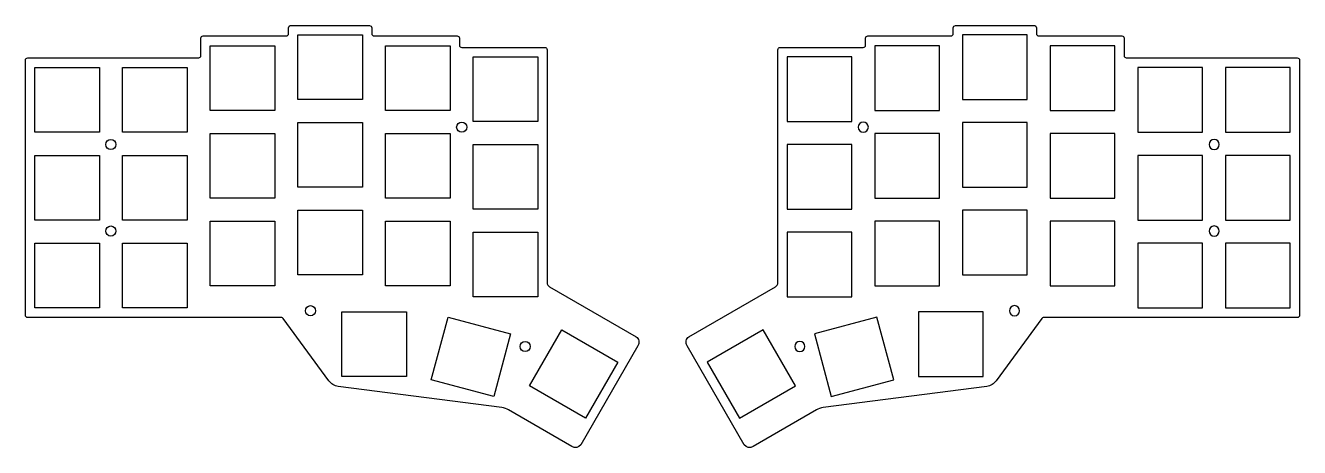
# Model space of a CAD drawing. Header units: millimetres. Extents: x -133 to 143, y -99 to -8.
import ezdxf

# ---------------------------------------------------------------- set-up
doc = ezdxf.new("R2010")
doc.units = ezdxf.units.MM
doc.layers.get('0').update_dxf_attribs({"linetype": 'CONTINUOUS'})

msp = doc.modelspace()

# ---------------------------------------------------------------- linework, layer by layer
for p, q in [((-94.53, -14.05), (-94.53, -14.05)), ((105.47, -14.05), (105.47, -14.05))]:
    msp.add_line(p, q)
for points in [[(-38.53, -11.8, 0.413286), (-38.03, -12.3), (-20.03, -12.3, -0.415829), (-19.53, -12.8), (-19.53, -63.25, 0.268007), (-19.03, -64.11), (-0.26, -74.95), (-0.25, -74.95, -0.427154), (0.12, -76.88), (-12.23, -98.34, -0.385708), (-14.16, -98.71), (-27.86, -90.79, 0.098993), (-29.34, -90.29), (-64.77, -85.68, -0.205664), (-66.81, -84.48), (-76.67, -70.96, 0.204275), (-77.03, -70.8), (-132.03, -70.8, -0.41444), (-132.53, -70.3), (-132.53, -15.05, -0.412934), (-132.03, -14.55), (-94.98, -14.55, 0.405367), (-94.53, -14.08), (-94.53, -10.3, -0.414296), (-94.03, -9.8), (-76.03, -9.8, 0.41411), (-75.53, -9.3), (-75.53, -8.05, -0.41442), (-75.03, -7.55), (-58.03, -7.55, -0.41411), (-57.53, -8.05), (-57.53, -9.3, 0.413904), (-57.03, -9.8), (-39.03, -9.8, -0.415331), (-38.53, -10.3)], [(67.97, -9.8, 0.413904), (68.47, -9.3), (68.47, -8.05, -0.41411), (68.97, -7.55), (85.97, -7.55, -0.41442), (86.47, -8.05), (86.47, -9.3, 0.41411), (86.97, -9.8), (104.97, -9.8, -0.414296), (105.47, -10.3), (105.47, -14.08, 0.405367), (105.92, -14.55), (142.97, -14.55, -0.412934), (143.47, -15.05), (143.47, -70.3, -0.41444), (142.97, -70.8), (87.97, -70.8, 0.204275), (87.61, -70.96), (77.75, -84.48, -0.205664), (75.71, -85.68), (40.28, -90.29, 0.098993), (38.8, -90.79), (25.1, -98.71, -0.385708), (23.17, -98.34), (10.82, -76.88, -0.427154), (11.19, -74.95), (11.2, -74.95), (29.97, -64.11, 0.268007), (30.47, -63.25), (30.47, -12.8, -0.415829), (30.97, -12.3), (48.97, -12.3, 0.413286), (49.47, -11.8), (49.47, -10.3, -0.415331), (49.97, -9.8)]]:
    msp.add_lwpolyline(points, format="xyb", close=True)
for points in [[(-59.52, -9.55), (-59.52, -23.55), (-73.52, -23.55), (-73.52, -9.55)], [(84.46, -23.55), (84.46, -9.55), (70.46, -9.55), (70.46, -23.55)], [(-78.52, -11.93), (-78.52, -25.93), (-92.52, -25.93), (-92.52, -11.93)], [(-54.52, -25.92), (-54.52, -11.92), (-40.52, -11.92), (-40.52, -25.92)], [(65.46, -25.92), (65.46, -11.92), (51.46, -11.92), (51.46, -25.92)], [(89.46, -11.93), (89.46, -25.93), (103.46, -25.93), (103.46, -11.93)], [(-21.51, -14.31), (-21.51, -28.31), (-35.51, -28.31), (-35.51, -14.31)], [(32.45, -28.31), (46.45, -28.31), (46.45, -14.31), (32.45, -14.31)], [(-130.52, -16.67), (-116.52, -16.67), (-116.52, -30.67), (-130.52, -30.67)], [(-97.52, -16.67), (-97.52, -30.67), (-111.52, -30.67), (-111.52, -16.67)], [(108.46, -30.67), (122.46, -30.67), (122.46, -16.67), (108.46, -16.67)], [(127.46, -30.67), (141.46, -30.67), (141.46, -16.67), (127.46, -16.67)], [(-59.52, -28.55), (-59.52, -42.55), (-73.52, -42.55), (-73.52, -28.55)], [(70.46, -28.55), (70.46, -42.55), (84.46, -42.55), (84.46, -28.55)], [(-92.52, -30.93), (-78.52, -30.93), (-78.52, -44.93), (-92.52, -44.93)], [(-54.52, -30.92), (-40.52, -30.92), (-40.52, -44.92), (-54.52, -44.92)], [(65.46, -30.92), (51.46, -30.92), (51.46, -44.92), (65.46, -44.92)], [(89.46, -44.93), (103.46, -44.93), (103.46, -30.93), (89.46, -30.93)], [(-116.52, -49.67), (-130.52, -49.67), (-130.52, -35.67), (-116.52, -35.67)], [(-97.52, -49.67), (-111.52, -49.67), (-111.52, -35.67), (-97.52, -35.67)], [(-35.51, -33.31), (-21.51, -33.31), (-21.51, -47.31), (-35.51, -47.31)], [(46.45, -33.31), (32.45, -33.31), (32.45, -47.31), (46.45, -47.31)], [(122.46, -35.67), (108.46, -35.67), (108.46, -49.67), (122.46, -49.67)], [(127.46, -35.67), (127.46, -49.67), (141.46, -49.67), (141.46, -35.67)], [(-73.52, -47.55), (-59.52, -47.55), (-59.52, -61.55), (-73.52, -61.55)], [(84.46, -47.55), (70.46, -47.55), (70.46, -61.55), (84.46, -61.55)], [(-78.52, -63.93), (-92.52, -63.93), (-92.52, -49.93), (-78.52, -49.93)], [(-40.52, -63.92), (-54.52, -63.92), (-54.52, -49.92), (-40.52, -49.92)], [(-21.51, -66.31), (-35.51, -66.31), (-35.51, -52.31), (-21.51, -52.31)], [(32.45, -66.31), (46.45, -66.31), (46.45, -52.31), (32.45, -52.31)], [(65.46, -49.92), (51.46, -49.92), (51.46, -63.92), (65.46, -63.92)], [(89.46, -49.93), (89.46, -63.93), (103.46, -63.93), (103.46, -49.93)], [(-130.52, -54.67), (-116.52, -54.67), (-116.52, -68.67), (-130.52, -68.67)], [(-111.52, -54.67), (-97.52, -54.67), (-97.52, -68.67), (-111.52, -68.67)], [(108.46, -68.67), (122.46, -68.67), (122.46, -54.67), (108.46, -54.67)], [(141.46, -54.67), (127.46, -54.67), (127.46, -68.67), (141.46, -68.67)], [(-64, -69.58), (-50, -69.58), (-50, -83.58), (-64, -83.58)], [(-27.46, -74.34), (-31.09, -87.87), (-44.61, -84.24), (-40.98, -70.72)], [(51.92, -70.72), (38.4, -74.34), (42.03, -87.87), (55.55, -84.24)], [(60.94, -83.58), (74.94, -83.58), (74.94, -69.58), (60.94, -69.58)], [(-23.34, -85.59), (-16.34, -73.47), (-4.21, -80.47), (-11.21, -92.6)], [(15.15, -80.47), (22.15, -92.6), (34.28, -85.59), (27.28, -73.47)]]:
    msp.add_lwpolyline(points, close=True)
for points in [[(-39.13, -29.55), (-39.13, -28.94), (-38.63, -28.45), (-38.03, -28.45)], [(-38.03, -30.65), (-38.63, -30.65), (-39.13, -30.16), (-39.13, -29.55)], [(-38.03, -28.45), (-37.42, -28.45), (-36.93, -28.94), (-36.93, -29.55)], [(-36.93, -29.55), (-36.93, -30.16), (-37.42, -30.65), (-38.03, -30.65)], [(48.97, -28.45), (48.36, -28.45), (47.87, -28.94), (47.87, -29.55)], [(47.87, -29.55), (47.87, -30.16), (48.36, -30.65), (48.97, -30.65)], [(50.07, -29.55), (50.07, -28.94), (49.57, -28.45), (48.97, -28.45)], [(48.97, -30.65), (49.57, -30.65), (50.07, -30.16), (50.07, -29.55)], [(-115.13, -33.3), (-115.13, -32.69), (-114.63, -32.2), (-114.03, -32.2)], [(-114.03, -32.2), (-113.42, -32.2), (-112.93, -32.69), (-112.93, -33.3)], [(124.97, -32.2), (124.36, -32.2), (123.87, -32.69), (123.87, -33.3)], [(126.07, -33.3), (126.07, -32.69), (125.57, -32.2), (124.97, -32.2)], [(-114.03, -34.4), (-114.63, -34.4), (-115.13, -33.91), (-115.13, -33.3)], [(-112.93, -33.3), (-112.93, -33.91), (-113.42, -34.4), (-114.03, -34.4)], [(123.87, -33.3), (123.87, -33.91), (124.36, -34.4), (124.97, -34.4)], [(124.97, -34.4), (125.57, -34.4), (126.07, -33.91), (126.07, -33.3)], [(-115.13, -52.05), (-115.13, -51.44), (-114.63, -50.95), (-114.03, -50.95)], [(-114.03, -53.15), (-114.63, -53.15), (-115.13, -52.66), (-115.13, -52.05)], [(-114.03, -50.95), (-113.42, -50.95), (-112.93, -51.44), (-112.93, -52.05)], [(-112.93, -52.05), (-112.93, -52.66), (-113.42, -53.15), (-114.03, -53.15)], [(124.97, -50.95), (124.36, -50.95), (123.87, -51.44), (123.87, -52.05)], [(123.87, -52.05), (123.87, -52.66), (124.36, -53.15), (124.97, -53.15)], [(126.07, -52.05), (126.07, -51.44), (125.57, -50.95), (124.97, -50.95)], [(124.97, -53.15), (125.57, -53.15), (126.07, -52.66), (126.07, -52.05)], [(-71.88, -69.3), (-71.88, -68.69), (-71.38, -68.2), (-70.78, -68.2)], [(-70.78, -68.2), (-70.17, -68.2), (-69.68, -68.69), (-69.68, -69.3)], [(81.72, -68.2), (81.11, -68.2), (80.62, -68.69), (80.62, -69.3)], [(82.82, -69.3), (82.82, -68.69), (82.32, -68.2), (81.72, -68.2)], [(-70.78, -70.4), (-71.38, -70.4), (-71.88, -69.91), (-71.88, -69.3)], [(-69.68, -69.3), (-69.68, -69.91), (-70.17, -70.4), (-70.78, -70.4)], [(80.62, -69.3), (80.62, -69.91), (81.11, -70.4), (81.72, -70.4)], [(81.72, -70.4), (82.32, -70.4), (82.82, -69.91), (82.82, -69.3)], [(-25.38, -77.05), (-25.38, -76.44), (-24.88, -75.95), (-24.28, -75.95)], [(-24.28, -78.15), (-24.88, -78.15), (-25.38, -77.66), (-25.38, -77.05)], [(-24.28, -75.95), (-23.67, -75.95), (-23.18, -76.44), (-23.18, -77.05)], [(-23.18, -77.05), (-23.18, -77.66), (-23.67, -78.15), (-24.28, -78.15)], [(35.22, -75.95), (34.61, -75.95), (34.12, -76.44), (34.12, -77.05)], [(34.12, -77.05), (34.12, -77.66), (34.61, -78.15), (35.22, -78.15)], [(36.32, -77.05), (36.32, -76.44), (35.82, -75.95), (35.22, -75.95)], [(35.22, -78.15), (35.82, -78.15), (36.32, -77.66), (36.32, -77.05)], [(-12.23, -98.34), (-12.23, -98.34), (-12.23, -98.34), (-12.23, -98.33)], [(23.17, -98.34), (23.17, -98.34), (23.17, -98.34), (23.17, -98.33)]]:
    msp.add_open_spline(points, degree=3)

doc.saveas('drawing.dxf')
